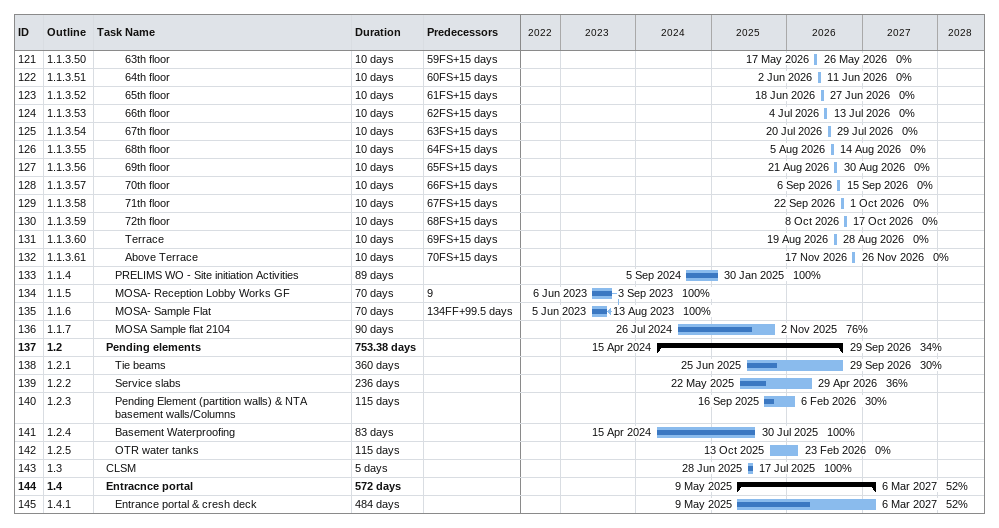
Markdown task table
| ID | WBS | Task | Duration | Start | Finish | Predecessors | % complete |
|---|---|---|---|---|---|---|---|
| 121 | 1.1.3.50 | 63th floor | 10d | 2026-05-17 | 2026-05-26 | 59FS+15d | 0 |
| 122 | 1.1.3.51 | 64th floor | 10d | 2026-06-02 | 2026-06-11 | 60FS+15d | 0 |
| 123 | 1.1.3.52 | 65th floor | 10d | 2026-06-18 | 2026-06-27 | 61FS+15d | 0 |
| 124 | 1.1.3.53 | 66th floor | 10d | 2026-07-04 | 2026-07-13 | 62FS+15d | 0 |
| 125 | 1.1.3.54 | 67th floor | 10d | 2026-07-20 | 2026-07-29 | 63FS+15d | 0 |
| 126 | 1.1.3.55 | 68th floor | 10d | 2026-08-05 | 2026-08-14 | 64FS+15d | 0 |
| 127 | 1.1.3.56 | 69th floor | 10d | 2026-08-21 | 2026-08-30 | 65FS+15d | 0 |
| 128 | 1.1.3.57 | 70th floor | 10d | 2026-09-06 | 2026-09-15 | 66FS+15d | 0 |
| 129 | 1.1.3.58 | 71th floor | 10d | 2026-09-22 | 2026-10-01 | 67FS+15d | 0 |
| 130 | 1.1.3.59 | 72th floor | 10d | 2026-10-08 | 2026-10-17 | 68FS+15d | 0 |
| 131 | 1.1.3.60 | Terrace | 10d | 2026-08-19 | 2026-08-28 | 69FS+15d | 0 |
| 132 | 1.1.3.61 | Above Terrace | 10d | 2026-11-17 | 2026-11-26 | 70FS+15d | 0 |
| 133 | 1.1.4 | PRELIMS WO - Site initiation Activities | 89d | 2024-09-05 | 2025-01-30 |  | 100 |
| 134 | 1.1.5 | MOSA- Reception Lobby Works GF | 70d | 2023-06-06 | 2023-09-03 | 9 | 100 |
| 135 | 1.1.6 | MOSA- Sample Flat | 70d | 2023-06-05 | 2023-08-13 | 134FF+99.5d | 100 |
| 136 | 1.1.7 | MOSA Sample flat 2104 | 90d | 2024-07-26 | 2025-11-02 |  | 76 |
| 137 | 1.2 | **Pending elements** | 753.38d | 2024-04-15 | 2026-09-29 |  | 34 |
| 138 | 1.2.1 | Tie beams | 360d | 2025-06-25 | 2026-09-29 |  | 30 |
| 139 | 1.2.2 | Service slabs | 236d | 2025-05-22 | 2026-04-29 |  | 36 |
| 140 | 1.2.3 | Pending Element (partition walls) & NTA basement walls/Columns | 115d | 2025-09-16 | 2026-02-06 |  | 30 |
| 141 | 1.2.4 | Basement Waterproofing | 83d | 2024-04-15 | 2025-07-30 |  | 100 |
| 142 | 1.2.5 | OTR water tanks | 115d | 2025-10-13 | 2026-02-23 |  | 0 |
| 143 | 1.3 | CLSM | 5d | 2025-06-28 | 2025-07-17 |  | 100 |
| 144 | 1.4 | **Entracnce portal** | 572d | 2025-05-09 | 2027-03-06 |  | 52 |
| 145 | 1.4.1 | Entrance portal & cresh deck | 484d | 2025-05-09 | 2027-03-06 |  | 52 |
